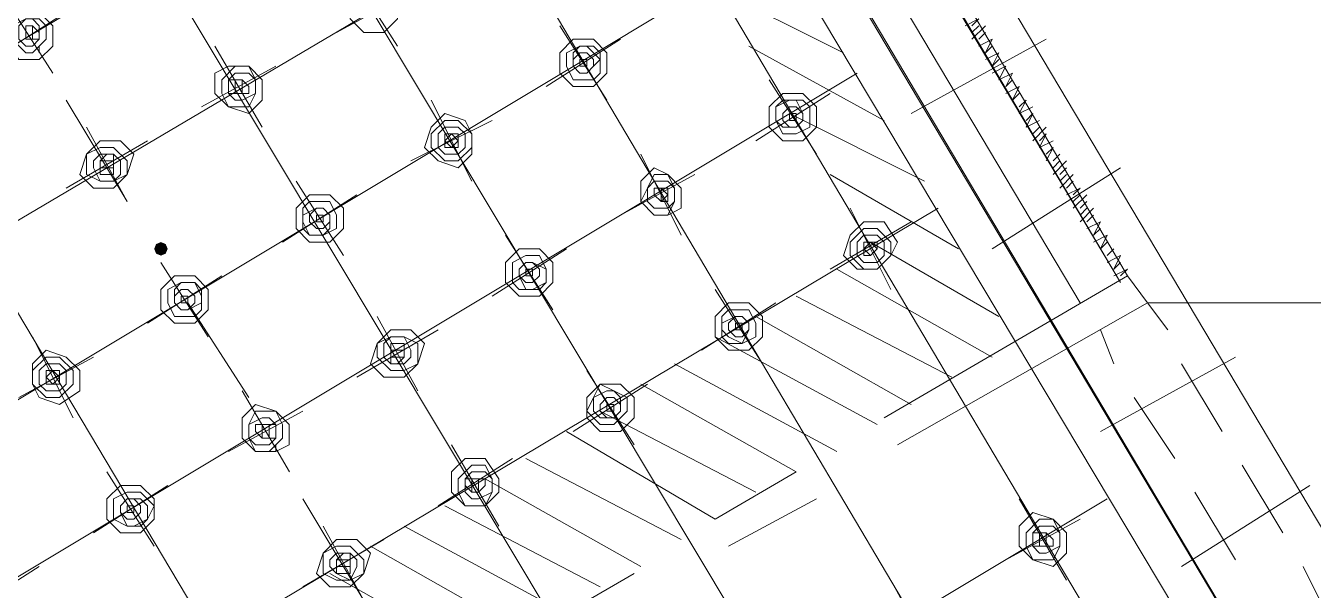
# Model space of a CAD drawing. Header units: millimetres. Extents: x 6 to 291, y 4 to 206.
# Drawn here: x 122.68 to 130.75, y 62.67 to 66.21 of the extents above; entities that cross this region are included whole.
import ezdxf

# ---------------------------------------------------------------- set-up
doc = ezdxf.new("R2010")
doc.units = ezdxf.units.MM
doc.layers.add('C00-00-00', color=7, linetype='Continuous')

msp = doc.modelspace()

# ---------------------------------------------------------------- hatches: boundary and pattern name
at = {"layer": 'C00-00-00'}
h = msp.add_hatch(color=256, dxfattribs=at)
h.dxf.hatch_style = 2
h.paths.add_polyline_path([(123.528668, 64.854672), (123.49877, 64.842237), (123.486335, 64.812339), (123.49877, 64.782441), (123.528668, 64.770006), (123.558566, 64.782441), (123.571001, 64.812339), (123.558566, 64.842237)])

# ---------------------------------------------------------------- linework, layer by layer
at = {"layer": 'C00-00-00', "lineweight": 5}
for points in [[(80.644997, 146.261667), (129.286004, 64.473665)], [(81.364664, 145.542004), (129.540002, 64.600675)], [(132.884331, 59.562999), (126.788337, 69.807674)], [(129.540002, 64.600675), (126.534331, 69.680663), (126.618999, 69.680663)], [(126.618999, 69.680663), (129.582336, 64.643002)], [(132.206998, 59.139672), (126.111004, 69.384331)], [(132.206998, 59.139672), (126.15333, 69.342004)], [(131.190999, 60.367342), (126.661334, 67.944997)], [(125.010336, 66.082336), (124.713996, 66.548005)], [(126.957666, 66.463336), (127.804336, 66.04001)], [(122.851335, 65.912999), (122.555003, 66.378668)], [(124.629336, 66.167004), (125.094997, 66.42101)], [(122.470335, 65.997667), (122.936004, 66.293999)], [(128.650997, 66.251673), (128.566337, 66.209331)], [(128.650997, 66.251673), (128.608663, 66.209331)], [(126.322667, 65.743661), (126.026335, 66.209331)], [(128.650997, 66.209331), (128.608663, 66.167004)], [(128.693332, 66.209331), (128.608663, 66.124662)], [(128.693332, 66.167004), (128.650997, 66.124662)], [(122.766667, 66.04001), (122.766667, 66.082336)], [(124.163666, 65.57434), (123.867334, 66.082336)], [(125.941667, 65.82833), (126.407336, 66.124662)], [(127.211663, 66.082336), (128.058333, 65.616666)], [(128.227671, 65.659009), (129.074332, 66.124662)], [(128.735666, 66.124662), (128.650997, 66.082336)], [(128.735666, 66.124662), (128.693332, 66.04001)], [(128.735666, 66.082336), (128.693332, 66.04001)], [(128.778, 66.04001), (128.693332, 65.997667)], [(128.778, 66.04001), (128.735666, 65.955341)], [(128.778, 65.997667), (128.735666, 65.955341)], [(123.782666, 65.701335), (124.248335, 65.955341)], [(128.820335, 65.955341), (128.735666, 65.912999)], [(128.820335, 65.955341), (128.778, 65.870672)], [(128.862669, 65.912999), (128.778, 65.870672)], [(128.862669, 65.912999), (128.820335, 65.82833)], [(127.634998, 65.405003), (127.338666, 65.870672)], [(128.862669, 65.870672), (128.820335, 65.82833)], [(128.905003, 65.82833), (128.820335, 65.786004)], [(128.905003, 65.82833), (128.862669, 65.743661)], [(123.316997, 65.108671), (122.936004, 65.743661)], [(125.475997, 65.235666), (125.222, 65.743661)], [(127.253998, 65.489672), (127.719667, 65.786004)], [(128.905003, 65.786004), (128.862669, 65.743661)], [(128.947329, 65.743661), (128.905003, 65.701335)], [(128.947329, 65.743661), (128.905003, 65.659009)], [(127.465669, 65.659009), (128.312331, 65.235666)], [(128.989664, 65.701335), (128.905003, 65.659009)], [(128.989664, 65.659009), (128.947329, 65.616666)], [(128.989664, 65.659009), (128.947329, 65.57434)], [(123.316997, 65.108671), (123.062999, 65.57434)], [(125.094997, 65.362677), (125.603, 65.616666)], [(129.031998, 65.616666), (128.947329, 65.57434)], [(129.031998, 65.57434), (128.989664, 65.531998)], [(129.074332, 65.57434), (128.989664, 65.489672)], [(122.936004, 65.19334), (123.443999, 65.489672)], [(129.074332, 65.531998), (129.031998, 65.489672)], [(129.074332, 65.531998), (129.031998, 65.447329)], [(129.116667, 65.489672), (129.031998, 65.447329)], [(126.788337, 64.897008), (126.534331, 65.405003)], [(129.116667, 65.447329), (129.074332, 65.405003)], [(129.116667, 65.447329), (129.074332, 65.362677)], [(129.159001, 65.405003), (129.116667, 65.362677)], [(129.159001, 65.362677), (129.116667, 65.320334)], [(129.201335, 65.362677), (129.116667, 65.278008)], [(126.407336, 65.024002), (126.872997, 65.278008)], [(127.719667, 65.278008), (128.524003, 64.812339)], [(128.735666, 64.812339), (129.540002, 65.320334)], [(129.201335, 65.320334), (129.159001, 65.278008)], [(129.201335, 65.278008), (129.159001, 65.235666)], [(129.24367, 65.278008), (129.159001, 65.19334)], [(124.67167, 64.769997), (124.37533, 65.235666)], [(129.24367, 65.235666), (129.201335, 65.19334)], [(129.286004, 65.19334), (129.201335, 65.150997)], [(129.286004, 65.19334), (129.24367, 65.150997)], [(124.290669, 64.854665), (124.75633, 65.150997)], [(129.286004, 65.150997), (129.24367, 65.108671)], [(129.32833, 65.150997), (129.24367, 65.066329)], [(129.32833, 65.108671), (129.286004, 65.066329)], [(128.100668, 64.558333), (127.84667, 65.066329)], [(129.32833, 65.066329), (129.286004, 65.024002)], [(129.370664, 65.066329), (129.286004, 64.981676)], [(129.370664, 65.024002), (129.32833, 64.981676)], [(127.719667, 64.685328), (128.227671, 64.981676)], [(129.412999, 64.981676), (129.32833, 64.939334)], [(129.412999, 64.981676), (129.370664, 64.897008)], [(129.412999, 64.939334), (129.370664, 64.897008)], [(125.984001, 64.431338), (125.687669, 64.897008)], [(127.973665, 64.854665), (128.778, 64.388996)], [(129.455333, 64.897008), (129.370664, 64.854665)], [(129.455333, 64.897008), (129.412999, 64.812339)], [(129.455333, 64.854665), (129.412999, 64.812339)], [(125.603, 64.516007), (126.06867, 64.812339)], [(129.497667, 64.812339), (129.455333, 64.769997)], [(129.497667, 64.812339), (129.455333, 64.769997)], [(129.540002, 64.769997), (129.455333, 64.72767)], [(129.540002, 64.769997), (129.497667, 64.685328)], [(123.825, 64.262001), (123.528668, 64.72767)], [(127.762001, 64.685328), (128.735666, 64.135006)], [(129.540002, 64.72767), (129.497667, 64.685328)], [(129.582336, 64.685328), (129.497667, 64.643002)], [(129.582336, 64.685328), (129.540002, 64.643002)], [(123.443999, 64.34667), (123.909669, 64.643002)], [(129.582336, 64.643002), (128.058333, 63.754006)], [(129.709331, 64.473665), (129.582336, 64.643002)], [(127.296332, 64.092664), (127, 64.558333)], [(127.508003, 64.516007), (128.481668, 64.007995)], [(124.078998, 63.881001), (123.697997, 64.473665)], [(126.915331, 64.177333), (127.381001, 64.473665)], [(129.709331, 64.473665), (128.143002, 63.584669)], [(129.709331, 64.473665), (129.836334, 64.304343)], [(129.709331, 64.473665), (145.20333, 64.473665)], [(125.137331, 63.923343), (124.883333, 64.388996)], [(127.253998, 64.388996), (128.227671, 63.838674)], [(124.75633, 64.007995), (125.264334, 64.304343)], [(129.412999, 64.304343), (129.497667, 64.092664)], [(122.97833, 63.754006), (122.724332, 64.262001)], [(127, 64.262001), (128.015999, 63.711663)], [(122.639664, 63.881001), (123.105333, 64.135006)], [(130.259669, 64.135006), (129.412999, 63.669337)], [(126.491997, 63.584669), (126.195664, 64.050338)], [(126.746002, 64.092664), (127.762001, 63.542342)], [(129.921002, 64.092664), (130.175, 63.669337)], [(126.111004, 63.669337), (126.576665, 63.965669)], [(126.534331, 63.965669), (127.508003, 63.415331)], [(124.333003, 63.415331), (124.036663, 63.923343)], [(129.62467, 63.881001), (129.878668, 63.5)], [(123.952003, 63.542342), (124.417664, 63.796332)], [(126.280333, 63.796332), (127.253998, 63.288336)], [(126.06867, 63.669337), (127, 63.118999)], [(124.248335, 63.542342), (124.248335, 63.584669)], [(125.645335, 63.076673), (125.349003, 63.584669)], [(125.264334, 63.203668), (125.730003, 63.5)], [(125.814664, 63.5), (126.788337, 62.992004)], [(123.486334, 62.949662), (123.190002, 63.415331)], [(127.508003, 63.415331), (127, 63.118999)], [(130.302003, 63.457674), (130.556001, 63.034331)], [(123.105333, 63.034331), (123.571002, 63.330663)], [(125.560666, 63.373005), (126.534331, 62.822667)], [(130.72533, 63.330663), (129.921002, 62.822667)], [(124.798665, 62.611004), (124.417664, 63.24601)], [(127.634998, 63.24601), (127.084669, 62.949662)], [(129.201335, 62.737999), (128.905003, 63.24601)], [(130.005663, 63.288336), (130.259669, 62.86501)], [(125.306668, 63.203668), (126.280333, 62.695672)], [(124.798665, 62.611004), (124.544667, 63.076673)], [(125.052671, 63.076673), (126.06867, 62.526335)], [(128.820335, 62.86501), (129.286004, 63.118999)], [(124.417664, 62.695672), (124.925668, 62.992004)], [(124.840999, 62.949662), (125.814664, 62.39934)], [(122.300997, 62.526335), (122.766667, 62.822667)], [(130.683003, 62.822667), (130.894667, 62.39934)], [(126.491997, 62.780341), (123.867334, 61.256338)], [(124.587001, 62.780341), (125.560666, 62.230003)], [(128.354665, 62.272329), (128.100668, 62.737999)]]:
    msp.add_lwpolyline(points, dxfattribs=at)
at = {"layer": 'C00-00-00', "lineweight": 15}
for points in [[(130.683003, 58.37767), (124.713996, 68.453008)], [(130.132666, 57.488674), (123.613337, 68.36834)], [(119.380003, 64.177333), (126.026335, 68.114334)], [(131.02167, 59.69001), (126.026335, 68.114334)], [(129.286004, 56.980663), (122.766667, 67.860328)], [(119.464664, 63.118999), (126.915331, 67.52167)], [(127.634998, 56.006998), (121.158003, 66.886663)], [(119.972667, 62.272329), (127.381001, 66.717342)], [(120.480663, 61.468002), (127.888996, 65.912999)], [(120.946332, 60.621332), (128.397, 65.066329)], [(122.047, 58.800997), (129.455333, 63.24601)]]:
    msp.add_lwpolyline(points, dxfattribs=at)
at = {"layer": 'C00-00-00', "lineweight": 5}
for points in [[(124.925668, 66.463336), (124.798668, 66.463336), (124.714001, 66.37867), (124.714001, 66.25167), (124.798668, 66.167003), (124.925668, 66.167003), (125.010334, 66.25167), (125.010334, 66.336336)], [(122.766667, 66.293999), (122.682, 66.293999), (122.555, 66.209333), (122.555, 66.124666), (122.639667, 65.997666), (122.766667, 65.997666), (122.851333, 66.082333), (122.851333, 66.209333)], [(122.766667, 66.251673), (122.682, 66.251673), (122.597333, 66.20934), (122.597333, 66.124673), (122.682, 66.040006), (122.724333, 66.040006), (122.809, 66.124673), (122.809, 66.20934)], [(122.724332, 66.251673), (122.681999, 66.251673), (122.639666, 66.20934), (122.639666, 66.124673), (122.681999, 66.08234), (122.724332, 66.08234), (122.766666, 66.124673), (122.766666, 66.20934)], [(122.724332, 66.209331), (122.681999, 66.209331), (122.681999, 66.166997), (122.681999, 66.124664), (122.724332, 66.124664), (122.724332, 66.166997)], [(122.724332, 66.209331), (122.681999, 66.209331), (122.681999, 66.166997), (122.681999, 66.124664), (122.724332, 66.124664), (122.766666, 66.124664), (122.766666, 66.166997)], [(126.237999, 66.124662), (126.110999, 66.124662), (126.026332, 66.039995), (126.026332, 65.912995), (126.110999, 65.828329), (126.237999, 65.828329), (126.322665, 65.912995), (126.322665, 66.039995)], [(126.237999, 66.082336), (126.153332, 66.082336), (126.068665, 66.040002), (126.068665, 65.955336), (126.110999, 65.870669), (126.237999, 65.870669), (126.280332, 65.913002), (126.280332, 66.040002)], [(126.195664, 66.082336), (126.153331, 66.082336), (126.110998, 66.040002), (126.110998, 65.955336), (126.153331, 65.913002), (126.195664, 65.913002), (126.237998, 65.955336), (126.280331, 65.997669)], [(126.195664, 66.04001), (126.153331, 66.04001), (126.110998, 65.997676), (126.110998, 65.955343), (126.153331, 65.91301), (126.195664, 65.91301), (126.237998, 65.955343), (126.237998, 65.997676)], [(126.195664, 65.997667), (126.153331, 65.997667), (126.153331, 65.955334), (126.195664, 65.955334)], [(124.078998, 65.955341), (123.951998, 65.955341), (123.867331, 65.913008), (123.867331, 65.786008), (123.951998, 65.701341), (124.078998, 65.659008), (124.163664, 65.743674), (124.163664, 65.870674)], [(124.078998, 65.955341), (123.994331, 65.955341), (123.909664, 65.870674), (123.909664, 65.786008), (123.951998, 65.701341), (124.078998, 65.701341), (124.121331, 65.786008), (124.121331, 65.870674)], [(124.078998, 65.912999), (123.994331, 65.912999), (123.951998, 65.870665), (123.951998, 65.785999), (123.994331, 65.743665), (124.036664, 65.743665), (124.121331, 65.785999), (124.121331, 65.870665)], [(124.036663, 65.870672), (123.99433, 65.870672), (123.951997, 65.870672), (123.951997, 65.786006), (123.99433, 65.786006), (124.036663, 65.786006), (124.078997, 65.786006), (124.078997, 65.828339)], [(124.036663, 65.870672), (123.99433, 65.870672), (123.99433, 65.828339), (123.99433, 65.786006), (124.036663, 65.786006), (124.036663, 65.828339)], [(127.55033, 65.786004), (127.42333, 65.786004), (127.338663, 65.701337), (127.338663, 65.574337), (127.42333, 65.48967), (127.55033, 65.48967), (127.634997, 65.574337), (127.634997, 65.701337)], [(127.55033, 65.743661), (127.42333, 65.743661), (127.380997, 65.701328), (127.380997, 65.616661), (127.42333, 65.531995), (127.507997, 65.531995), (127.592663, 65.574328), (127.592663, 65.701328)], [(127.508003, 65.743661), (127.46567, 65.743661), (127.381003, 65.701328), (127.381003, 65.616661), (127.423337, 65.574328), (127.508003, 65.574328), (127.550337, 65.616661), (127.550337, 65.658995)], [(125.433663, 65.616666), (125.306663, 65.659), (125.221997, 65.574333), (125.179663, 65.447333), (125.26433, 65.362666), (125.39133, 65.320333), (125.475997, 65.405), (125.475997, 65.532)], [(127.508003, 65.701335), (127.46567, 65.701335), (127.423337, 65.659002), (127.423337, 65.616669), (127.46567, 65.574335), (127.508003, 65.574335), (127.550337, 65.616669), (127.550337, 65.659002)], [(127.508003, 65.659009), (127.465669, 65.659009), (127.465669, 65.616666), (127.508003, 65.616666)], [(125.391337, 65.616666), (125.30667, 65.616666), (125.222003, 65.532), (125.222003, 65.447333), (125.30667, 65.362666), (125.391337, 65.362666), (125.476003, 65.447333), (125.476003, 65.532)], [(125.391337, 65.57434), (125.30667, 65.57434), (125.264337, 65.532007), (125.264337, 65.44734), (125.30667, 65.405007), (125.391337, 65.405007), (125.43367, 65.44734), (125.43367, 65.532007)], [(123.27467, 65.489672), (123.14767, 65.489672), (123.063003, 65.405005), (123.02067, 65.278005), (123.105337, 65.193338), (123.232337, 65.193338), (123.317003, 65.278005), (123.359337, 65.405005)], [(125.349003, 65.531998), (125.306669, 65.489665), (125.349003, 65.447331), (125.391336, 65.489665)], [(125.391337, 65.531998), (125.30667, 65.531998), (125.30667, 65.489665), (125.30667, 65.447331), (125.349003, 65.447331), (125.391337, 65.447331), (125.391337, 65.489665)], [(123.232336, 65.447329), (123.147669, 65.447329), (123.063003, 65.404996), (123.063003, 65.277996), (123.147669, 65.235663), (123.232336, 65.235663), (123.317003, 65.277996), (123.317003, 65.362663)], [(123.232336, 65.405003), (123.147669, 65.405003), (123.105336, 65.36267), (123.105336, 65.320336), (123.147669, 65.23567), (123.232336, 65.23567), (123.274669, 65.278003), (123.274669, 65.36267)], [(123.232336, 65.405003), (123.190003, 65.405003), (123.147669, 65.36267), (123.147669, 65.320336), (123.147669, 65.278003), (123.232336, 65.278003), (123.232336, 65.320336), (123.232336, 65.36267)], [(123.190002, 65.362677), (123.147667, 65.362677), (123.147667, 65.320334), (123.190002, 65.320334), (123.232336, 65.320334), (123.232336, 65.362677)], [(126.703668, 65.278008), (126.619001, 65.320342), (126.534335, 65.235675), (126.534335, 65.108675), (126.619001, 65.024008), (126.703668, 65.024008), (126.788335, 65.066342), (126.788335, 65.193342)], [(126.703668, 65.278008), (126.619001, 65.278008), (126.576668, 65.193342), (126.534335, 65.108675), (126.619001, 65.024008), (126.703668, 65.024008), (126.746001, 65.108675), (126.746001, 65.193342)], [(126.703668, 65.235666), (126.619001, 65.235666), (126.576668, 65.193333), (126.576668, 65.108666), (126.619001, 65.066333), (126.703668, 65.066333), (126.746001, 65.108666), (126.746001, 65.193333)], [(126.703668, 65.19334), (126.661335, 65.19334), (126.619001, 65.19334), (126.619001, 65.151006), (126.661335, 65.108673), (126.703668, 65.108673)], [(126.661334, 65.19334), (126.661334, 65.151006), (126.661334, 65.108673), (126.703667, 65.151006)], [(124.587001, 65.150997), (124.460001, 65.150997), (124.375335, 65.066331), (124.375335, 64.939331), (124.460001, 64.854664), (124.587001, 64.854664), (124.671668, 64.939331), (124.671668, 65.066331)], [(124.587001, 65.108671), (124.460001, 65.108671), (124.417668, 65.066338), (124.417668, 64.939338), (124.460001, 64.897004), (124.544668, 64.897004), (124.629335, 64.939338), (124.629335, 65.024004)], [(124.544667, 65.066329), (124.502334, 65.066329), (124.417667, 65.023995), (124.417667, 64.981662), (124.46, 64.896995), (124.544667, 64.896995), (124.587, 64.939329), (124.587, 65.023995)], [(124.544667, 65.066329), (124.502334, 65.066329), (124.46, 65.023995), (124.46, 64.981662), (124.502334, 64.939329), (124.544667, 64.939329), (124.587, 64.981662), (124.587, 65.023995)], [(124.544667, 65.024002), (124.502334, 65.024002), (124.502334, 64.981669), (124.544667, 64.981669)], [(128.058333, 64.981676), (127.931333, 64.981676), (127.846667, 64.89701), (127.804333, 64.77001), (127.889, 64.685343), (128.016, 64.685343), (128.100667, 64.77001), (128.143, 64.854676)], [(128.015999, 64.939334), (127.931332, 64.939334), (127.846666, 64.854667), (127.846666, 64.770001), (127.931332, 64.685334), (128.015999, 64.685334), (128.100666, 64.770001), (128.100666, 64.854667)], [(128.015999, 64.897008), (127.931332, 64.897008), (127.888999, 64.854674), (127.888999, 64.770008), (127.931332, 64.727674), (128.015999, 64.727674), (128.058332, 64.770008), (128.058332, 64.854674)], [(127.973665, 64.854665), (127.931331, 64.812332), (127.973665, 64.769999), (128.015998, 64.812332)], [(128.015999, 64.854665), (127.931332, 64.854665), (127.931332, 64.812332), (127.931332, 64.769999), (127.973666, 64.769999), (128.015999, 64.812332)], [(125.899332, 64.812339), (125.772332, 64.812339), (125.687666, 64.727672), (125.687666, 64.600672), (125.772332, 64.516006), (125.899332, 64.516006), (125.983999, 64.600672), (125.983999, 64.727672)], [(125.899332, 64.769997), (125.814666, 64.769997), (125.729999, 64.727663), (125.729999, 64.600663), (125.772332, 64.55833), (125.899332, 64.55833), (125.941666, 64.600663), (125.941666, 64.68533)], [(125.856998, 64.72767), (125.814665, 64.72767), (125.772331, 64.685337), (125.772331, 64.643004), (125.814665, 64.558337), (125.856998, 64.558337), (125.941665, 64.60067), (125.941665, 64.685337)], [(125.856998, 64.72767), (125.814665, 64.72767), (125.772331, 64.685337), (125.772331, 64.643004), (125.814665, 64.60067), (125.856998, 64.60067), (125.899331, 64.643004), (125.899331, 64.685337)], [(125.856998, 64.685328), (125.814665, 64.685328), (125.814665, 64.642995), (125.856998, 64.642995)], [(123.740331, 64.643002), (123.613331, 64.643002), (123.528665, 64.558335), (123.528665, 64.431335), (123.613331, 64.346669), (123.740331, 64.346669), (123.824998, 64.431335), (123.824998, 64.558335)], [(123.740331, 64.600675), (123.655665, 64.600675), (123.570998, 64.558342), (123.570998, 64.473675), (123.613331, 64.389009), (123.740331, 64.389009), (123.782665, 64.431342), (123.782665, 64.558342)], [(123.740331, 64.600675), (123.655665, 64.600675), (123.613331, 64.558342), (123.613331, 64.473675), (123.655665, 64.431342), (123.697998, 64.431342), (123.782665, 64.473675), (123.782665, 64.516009)], [(123.697997, 64.558333), (123.655664, 64.558333), (123.61333, 64.516), (123.61333, 64.473666), (123.655664, 64.431333), (123.697997, 64.431333), (123.74033, 64.473666), (123.74033, 64.516)], [(123.697997, 64.516007), (123.655663, 64.516007), (123.655663, 64.473665), (123.697997, 64.473665)], [(127.211663, 64.473665), (127.084663, 64.473665), (126.999997, 64.388998), (126.999997, 64.261998), (127.084663, 64.177331), (127.211663, 64.177331), (127.29633, 64.261998), (127.29633, 64.388998)], [(127.211663, 64.431338), (127.084663, 64.431338), (127.04233, 64.389005), (127.04233, 64.262005), (127.084663, 64.219672), (127.16933, 64.219672), (127.253997, 64.262005), (127.253997, 64.346672)], [(127.169337, 64.388996), (127.127004, 64.388996), (127.042337, 64.346663), (127.042337, 64.304329), (127.084671, 64.261996), (127.169337, 64.219663), (127.211671, 64.304329), (127.211671, 64.346663)], [(127.169337, 64.388996), (127.127004, 64.388996), (127.084671, 64.346663), (127.084671, 64.304329), (127.127004, 64.261996), (127.169337, 64.261996), (127.211671, 64.304329), (127.211671, 64.346663)], [(125.094997, 64.304343), (124.967997, 64.304343), (124.88333, 64.219677), (124.840997, 64.092677), (124.925663, 64.00801), (125.052663, 64.00801), (125.13733, 64.092677), (125.179663, 64.219677)], [(127.169337, 64.34667), (127.127004, 64.34667), (127.127004, 64.304336), (127.169337, 64.304336)], [(125.052671, 64.262001), (124.968004, 64.262001), (124.883337, 64.219668), (124.883337, 64.135001), (124.968004, 64.050334), (125.052671, 64.050334), (125.137337, 64.092668), (125.137337, 64.219668)], [(125.052671, 64.262001), (124.968004, 64.262001), (124.925671, 64.219668), (124.925671, 64.135001), (124.968004, 64.092668), (125.052671, 64.092668), (125.095004, 64.135001), (125.095004, 64.177334)], [(125.052671, 64.219675), (124.968004, 64.219675), (124.968004, 64.177342), (124.968004, 64.135008), (124.968004, 64.092675), (125.010337, 64.092675), (125.052671, 64.135008), (125.052671, 64.177342)], [(122.89367, 64.135006), (122.809003, 64.135006), (122.724336, 64.05034), (122.724336, 63.965673), (122.809003, 63.881006), (122.89367, 63.881006), (122.978336, 63.965673), (122.978336, 64.05034)], [(122.936004, 64.135006), (122.809004, 64.17734), (122.724337, 64.092673), (122.724337, 63.965673), (122.766671, 63.881006), (122.893671, 63.838673), (123.020671, 63.92334), (123.020671, 64.05034)], [(125.010336, 64.177333), (124.968002, 64.177333), (124.968002, 64.135006), (125.052671, 64.135006), (125.052671, 64.177333)], [(122.89367, 64.092664), (122.809003, 64.092664), (122.76667, 64.050331), (122.76667, 63.965664), (122.809003, 63.923331), (122.89367, 63.923331), (122.936003, 63.965664), (122.936003, 64.050331)], [(122.851335, 64.050338), (122.809002, 64.008004), (122.851335, 63.965671), (122.893669, 64.008004)], [(122.89367, 64.050338), (122.851336, 64.050338), (122.809003, 64.050338), (122.809003, 64.008004), (122.809003, 63.965671), (122.89367, 63.965671), (122.89367, 64.008004)], [(126.365002, 63.923343), (126.280335, 63.965676), (126.238002, 63.88101), (126.195668, 63.796343), (126.280335, 63.711676), (126.365002, 63.711676), (126.449668, 63.796343), (126.449668, 63.88101)], [(126.407336, 63.965669), (126.280336, 63.965669), (126.195669, 63.881002), (126.195669, 63.754002), (126.280336, 63.669336), (126.407336, 63.669336), (126.492003, 63.754002), (126.492003, 63.881002)], [(126.365002, 63.923343), (126.322668, 63.923343), (126.238002, 63.88101), (126.238002, 63.796343), (126.280335, 63.75401), (126.365002, 63.75401), (126.407335, 63.796343), (126.407335, 63.88101)], [(126.365002, 63.881001), (126.322668, 63.881001), (126.280335, 63.838667), (126.280335, 63.796334), (126.322668, 63.754001), (126.365002, 63.754001), (126.407335, 63.796334), (126.407335, 63.838667)], [(124.248335, 63.796332), (124.121335, 63.838665), (124.036668, 63.753999), (124.036668, 63.626999), (124.121335, 63.542332), (124.248335, 63.542332), (124.333002, 63.584665), (124.333002, 63.711665)], [(124.248335, 63.796332), (124.121335, 63.796332), (124.079002, 63.711665), (124.079002, 63.626999), (124.121335, 63.542332), (124.206002, 63.542332), (124.290668, 63.626999), (124.290668, 63.711665)], [(126.365002, 63.838674), (126.322667, 63.838674), (126.322667, 63.796332), (126.365002, 63.796332)], [(124.206001, 63.754006), (124.163667, 63.754006), (124.079001, 63.711672), (124.079001, 63.627006), (124.121334, 63.584672), (124.206001, 63.584672), (124.248334, 63.627006), (124.248334, 63.711672)], [(124.206001, 63.711663), (124.163667, 63.711663), (124.121334, 63.711663), (124.121334, 63.66933), (124.163667, 63.626997), (124.206001, 63.626997), (124.248334, 63.626997), (124.248334, 63.711663)], [(124.206001, 63.711663), (124.163667, 63.711663), (124.163667, 63.66933), (124.163667, 63.626997), (124.206001, 63.626997), (124.206001, 63.66933)], [(125.560666, 63.5), (125.433666, 63.5), (125.348999, 63.415333), (125.348999, 63.288333), (125.433666, 63.203666), (125.560666, 63.203666), (125.645333, 63.288333), (125.645333, 63.373)], [(125.560666, 63.457674), (125.475999, 63.457674), (125.391333, 63.373007), (125.391333, 63.28834), (125.433666, 63.203674), (125.560666, 63.203674), (125.602999, 63.28834), (125.602999, 63.373007)], [(125.560666, 63.415331), (125.475999, 63.415331), (125.433666, 63.372998), (125.433666, 63.288331), (125.475999, 63.245998), (125.518333, 63.245998), (125.602999, 63.288331), (125.602999, 63.372998)], [(123.401665, 63.330663), (123.274665, 63.330663), (123.189998, 63.245996), (123.189998, 63.118996), (123.274665, 63.034329), (123.401665, 63.034329), (123.486332, 63.118996), (123.486332, 63.245996)], [(125.518332, 63.373005), (125.475998, 63.373005), (125.433665, 63.373005), (125.433665, 63.330672), (125.475998, 63.288338), (125.518332, 63.288338), (125.560665, 63.330672), (125.560665, 63.373005)], [(125.518332, 63.373005), (125.475998, 63.373005), (125.475998, 63.330672), (125.475998, 63.288338), (125.518332, 63.288338), (125.518332, 63.330672)], [(123.401665, 63.288336), (123.316998, 63.288336), (123.232332, 63.246003), (123.232332, 63.119003), (123.316998, 63.07667), (123.401665, 63.07667), (123.443998, 63.119003), (123.486332, 63.20367)], [(123.359331, 63.24601), (123.316997, 63.24601), (123.274664, 63.203677), (123.274664, 63.161343), (123.316997, 63.11901), (123.359331, 63.11901), (123.401664, 63.161343), (123.401664, 63.203677)], [(123.401665, 63.24601), (123.316998, 63.24601), (123.274665, 63.203677), (123.274665, 63.161343), (123.316998, 63.076677), (123.359332, 63.076677), (123.443998, 63.11901), (123.443998, 63.203677)], [(123.359331, 63.203668), (123.316997, 63.203668), (123.316997, 63.161342), (123.359331, 63.161342)], [(129.116667, 63.118999), (128.989667, 63.161333), (128.905, 63.076666), (128.905, 62.949666), (128.989667, 62.864999), (129.116667, 62.822666), (129.201333, 62.907333), (129.201333, 63.034333)], [(129.116667, 63.118999), (129.032, 63.118999), (128.947333, 63.034333), (128.947333, 62.949666), (128.989667, 62.864999), (129.116667, 62.864999), (129.159, 62.949666), (129.159, 63.034333)], [(129.116667, 63.076673), (129.032, 63.076673), (128.989667, 63.03434), (128.989667, 62.949673), (129.032, 62.90734), (129.074333, 62.90734), (129.159, 62.949673), (129.159, 63.03434)], [(124.75633, 62.992004), (124.62933, 62.992004), (124.544664, 62.907338), (124.50233, 62.780338), (124.586997, 62.695671), (124.713997, 62.695671), (124.798664, 62.780338), (124.840997, 62.907338)], [(129.074332, 63.034331), (129.031999, 63.034331), (128.989666, 63.034331), (128.989666, 62.949664), (129.031999, 62.949664), (129.074332, 62.949664), (129.116666, 62.949664), (129.116666, 62.991997)], [(129.074332, 63.034331), (129.031999, 63.034331), (129.031999, 62.991997), (129.031999, 62.949664), (129.074332, 62.949664), (129.074332, 62.991997)], [(124.713996, 62.949662), (124.629329, 62.949662), (124.544663, 62.907329), (124.544663, 62.780329), (124.629329, 62.737995), (124.713996, 62.737995), (124.798663, 62.780329), (124.798663, 62.864995)], [(124.713996, 62.907336), (124.629329, 62.907336), (124.586996, 62.865002), (124.586996, 62.822669), (124.629329, 62.780336), (124.713996, 62.738002), (124.756329, 62.822669), (124.756329, 62.865002)], [(124.713996, 62.907336), (124.671663, 62.907336), (124.629329, 62.865002), (124.629329, 62.822669), (124.629329, 62.780336), (124.713996, 62.780336), (124.713996, 62.822669), (124.713996, 62.865002)], [(124.67167, 62.86501), (124.629337, 62.86501), (124.629337, 62.822676), (124.67167, 62.822676), (124.714003, 62.822676), (124.714003, 62.86501)]]:
    msp.add_lwpolyline(points, close=True, dxfattribs=at)

doc.saveas('drawing.dxf')
